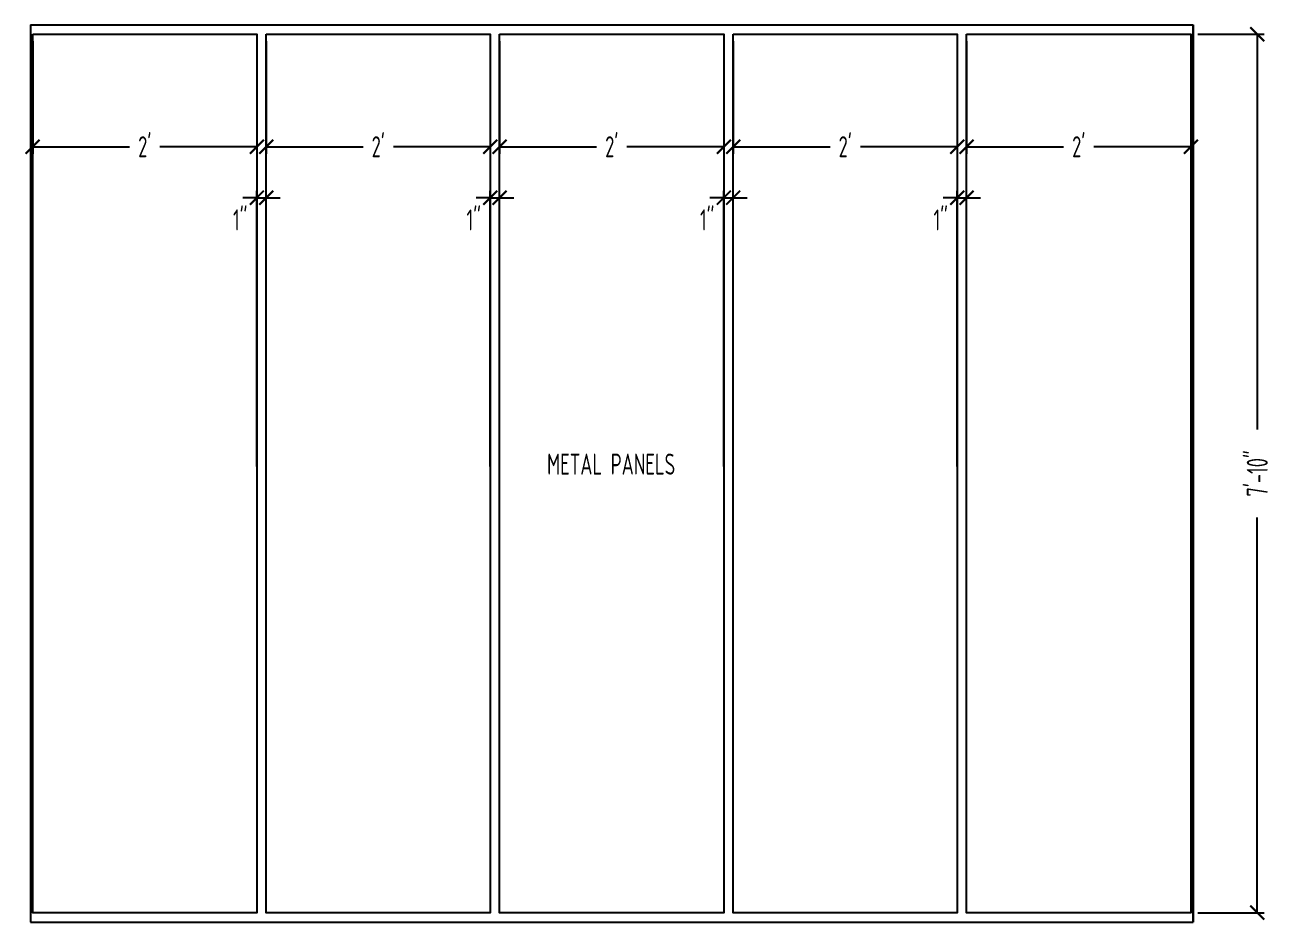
# Model space of a CAD drawing. Header units: inches. Extents: x 271316 to 275987, y 273433 to 275617.
# Drawn here: x 275768.4 to 275901.8, y 273717.4 to 273813.4 of the extents above; entities that cross this region are included whole.
import ezdxf

# ---------------------------------------------------------------- set-up
doc = ezdxf.new("R2010")
doc.units = ezdxf.units.IN
doc.header["$LTSCALE"] = 48
doc.header["$MEASUREMENT"] = 0
doc.header["$PDMODE"] = 3
for name, color, linetype in [('A-ANNO-DIM', 5, 'Continuous'), ('DET1', 3, 'Continuous'), ('DET2', 13, 'Continuous')]:
    doc.layers.add(name, color=color, linetype=linetype)
doc.styles.add('DIM', font='archquik.shx', dxfattribs={"width": 0.75})
doc.dimstyles.new('MJH', dxfattribs={"dimscale": 48, "dimtxt": 0.046875, "dimasz": 0.03125, "dimexe": 0.015625, "dimexo": 0.015625, "dimgap": 0.015625, "dimtad": 0, "dimzin": 0, "dimdsep": 46, "dimlunit": 4, "dimtxsty": 'DIM', "dimblk": 'ARCHTICK', "dimcen": 0.09375, "dimclrd": 5, "dimclre": 5, "dimclrt": 4, "dimadec": 0, "dimazin": 0, "dimtfac": 1, "dimtmove": 2, "dimatfit": 3, "dimldrblk": 'ARCHTICK', "dimfxl": 1, "dimtolj": 1, "dimtzin": 0, "dimarcsym": 0})

# ---------------------------------------------------------------- blocks, each defined once
blk = doc.blocks.new('_ArchTick')
at = {"color": 0, "linetype": 'ByBlock', "const_width": 0.15}
blk.add_lwpolyline([(-0.5, -0.5), (0.5, 0.5)], dxfattribs=at)
blk = doc.blocks.new('*D115')
at = {"layer": 'A-ANNO-DIM', "color": 5, "lineweight": -2, "transparency": 16777216}
for p, q in [((275769.21, 273811.64), (275769.21, 273799.6)), ((275793.21, 273811.64), (275793.21, 273799.6)), ((275769.21, 273800.35), (275779.58, 273800.35)), ((275793.21, 273800.35), (275782.84, 273800.35))]:
    blk.add_line(p, q, dxfattribs=at)
at = {"layer": 'DEFPOINTS', "color": 0, "transparency": 16777216}
for p in [(275769.21, 273812.39), (275793.21, 273812.39), (275793.21, 273800.35)]:
    blk.add_point(p, dxfattribs=at)
at = {"layer": 'A-ANNO-DIM', "color": 5, "lineweight": -2, "transparency": 16777216, "xscale": 1.5, "yscale": 1.5, "zscale": 1.5, "rotation": 180}
blk.add_blockref('_ArchTick', (275769.21, 273800.35), dxfattribs=at)
at = {"layer": 'A-ANNO-DIM', "color": 5, "lineweight": -2, "transparency": 16777216, "xscale": 1.5, "yscale": 1.5, "zscale": 1.5}
blk.add_blockref('_ArchTick', (275793.21, 273800.35), dxfattribs=at)
at = {"layer": 'A-ANNO-DIM', "color": 4, "transparency": 16777216, "insert": (275781.21, 273800.35), "char_height": 2.25, "attachment_point": 5, "style": 'DIM'}
blk.add_mtext("\\A1;2'", dxfattribs=at)
blk = doc.blocks.new('*D116')
at = {"layer": 'A-ANNO-DIM', "color": 5, "lineweight": -2, "transparency": 16777216}
for p, q in [((275893.96, 273812.39), (275901.08, 273812.39)), ((275900.33, 273812.39), (275900.33, 273770.11)), ((275900.33, 273718.39), (275900.33, 273760.66)), ((275893.96, 273718.39), (275901.08, 273718.39))]:
    blk.add_line(p, q, dxfattribs=at)
at = {"layer": 'DEFPOINTS', "color": 0, "transparency": 16777216}
for p in [(275893.21, 273812.39), (275893.21, 273718.39), (275900.33, 273718.39)]:
    blk.add_point(p, dxfattribs=at)
at = {"layer": 'A-ANNO-DIM', "color": 5, "lineweight": -2, "transparency": 16777216, "xscale": 1.5, "yscale": 1.5, "zscale": 1.5}
for p, rotation in [((275900.33, 273812.39), 90), ((275900.33, 273718.39), 270)]:
    blk.add_blockref('_ArchTick', p, dxfattribs=dict(at, rotation=rotation))
at = {"layer": 'A-ANNO-DIM', "color": 4, "transparency": 16777216, "insert": (275900.33, 273765.39), "char_height": 2.25, "attachment_point": 5, "rotation": 90, "style": 'DIM'}
blk.add_mtext('\\A1;7\'-10"', dxfattribs=at)
blk = doc.blocks.new('*D117')
at = {"layer": 'A-ANNO-DIM', "color": 5, "lineweight": -2, "transparency": 16777216}
for p, q in [((275793.21, 273766.14), (275793.21, 273795.65)), ((275794.21, 273766.14), (275794.21, 273795.65)), ((275793.21, 273794.9), (275791.71, 273794.9)), ((275793.21, 273794.9), (275794.21, 273794.9)), ((275794.21, 273794.9), (275795.71, 273794.9))]:
    blk.add_line(p, q, dxfattribs=at)
at = {"layer": 'DEFPOINTS', "color": 0, "transparency": 16777216}
for p in [(275794.21, 273794.9), (275793.21, 273765.39), (275794.21, 273765.39)]:
    blk.add_point(p, dxfattribs=at)
at = {"layer": 'A-ANNO-DIM', "color": 5, "lineweight": -2, "transparency": 16777216, "xscale": 1.5, "yscale": 1.5, "zscale": 1.5}
blk.add_blockref('_ArchTick', (275793.21, 273794.9), dxfattribs=at)
at = {"layer": 'A-ANNO-DIM', "color": 5, "lineweight": -2, "transparency": 16777216, "xscale": 1.5, "yscale": 1.5, "zscale": 1.5, "rotation": 180}
blk.add_blockref('_ArchTick', (275794.21, 273794.9), dxfattribs=at)
at = {"layer": 'A-ANNO-DIM', "color": 4, "transparency": 16777216, "insert": (275791.43, 273792.52), "char_height": 2.25, "attachment_point": 5, "style": 'DIM'}
blk.add_mtext('\\A1;1"', dxfattribs=at)
blk = doc.blocks.new('*D118')
at = {"layer": 'A-ANNO-DIM', "color": 5, "lineweight": -2, "transparency": 16777216}
for p, q in [((275794.21, 273811.64), (275794.21, 273799.6)), ((275818.21, 273811.64), (275818.21, 273799.6)), ((275794.21, 273800.35), (275804.58, 273800.35)), ((275818.21, 273800.35), (275807.84, 273800.35))]:
    blk.add_line(p, q, dxfattribs=at)
at = {"layer": 'DEFPOINTS', "color": 0, "transparency": 16777216}
for p in [(275794.21, 273812.39), (275818.21, 273812.39), (275818.21, 273800.35)]:
    blk.add_point(p, dxfattribs=at)
at = {"layer": 'A-ANNO-DIM', "color": 5, "lineweight": -2, "transparency": 16777216, "xscale": 1.5, "yscale": 1.5, "zscale": 1.5, "rotation": 180}
blk.add_blockref('_ArchTick', (275794.21, 273800.35), dxfattribs=at)
at = {"layer": 'A-ANNO-DIM', "color": 5, "lineweight": -2, "transparency": 16777216, "xscale": 1.5, "yscale": 1.5, "zscale": 1.5}
blk.add_blockref('_ArchTick', (275818.21, 273800.35), dxfattribs=at)
at = {"layer": 'A-ANNO-DIM', "color": 4, "transparency": 16777216, "insert": (275806.21, 273800.35), "char_height": 2.25, "attachment_point": 5, "style": 'DIM'}
blk.add_mtext("\\A1;2'", dxfattribs=at)
blk = doc.blocks.new('*D119')
at = {"layer": 'A-ANNO-DIM', "color": 5, "lineweight": -2, "transparency": 16777216}
for p, q in [((275818.21, 273766.14), (275818.21, 273795.65)), ((275819.21, 273766.14), (275819.21, 273795.65)), ((275818.21, 273794.9), (275816.71, 273794.9)), ((275818.21, 273794.9), (275819.21, 273794.9)), ((275819.21, 273794.9), (275820.71, 273794.9))]:
    blk.add_line(p, q, dxfattribs=at)
at = {"layer": 'DEFPOINTS', "color": 0, "transparency": 16777216}
for p in [(275819.21, 273794.9), (275818.21, 273765.39), (275819.21, 273765.39)]:
    blk.add_point(p, dxfattribs=at)
at = {"layer": 'A-ANNO-DIM', "color": 5, "lineweight": -2, "transparency": 16777216, "xscale": 1.5, "yscale": 1.5, "zscale": 1.5}
blk.add_blockref('_ArchTick', (275818.21, 273794.9), dxfattribs=at)
at = {"layer": 'A-ANNO-DIM', "color": 5, "lineweight": -2, "transparency": 16777216, "xscale": 1.5, "yscale": 1.5, "zscale": 1.5, "rotation": 180}
blk.add_blockref('_ArchTick', (275819.21, 273794.9), dxfattribs=at)
at = {"layer": 'A-ANNO-DIM', "color": 4, "transparency": 16777216, "insert": (275816.43, 273792.52), "char_height": 2.25, "attachment_point": 5, "style": 'DIM'}
blk.add_mtext('\\A1;1"', dxfattribs=at)
blk = doc.blocks.new('*D120')
at = {"layer": 'A-ANNO-DIM', "color": 5, "lineweight": -2, "transparency": 16777216}
for p, q in [((275819.21, 273811.64), (275819.21, 273799.6)), ((275843.21, 273811.64), (275843.21, 273799.6)), ((275819.21, 273800.35), (275829.58, 273800.35)), ((275843.21, 273800.35), (275832.84, 273800.35))]:
    blk.add_line(p, q, dxfattribs=at)
at = {"layer": 'DEFPOINTS', "color": 0, "transparency": 16777216}
for p in [(275819.21, 273812.39), (275843.21, 273812.39), (275843.21, 273800.35)]:
    blk.add_point(p, dxfattribs=at)
at = {"layer": 'A-ANNO-DIM', "color": 5, "lineweight": -2, "transparency": 16777216, "xscale": 1.5, "yscale": 1.5, "zscale": 1.5, "rotation": 180}
blk.add_blockref('_ArchTick', (275819.21, 273800.35), dxfattribs=at)
at = {"layer": 'A-ANNO-DIM', "color": 5, "lineweight": -2, "transparency": 16777216, "xscale": 1.5, "yscale": 1.5, "zscale": 1.5}
blk.add_blockref('_ArchTick', (275843.21, 273800.35), dxfattribs=at)
at = {"layer": 'A-ANNO-DIM', "color": 4, "transparency": 16777216, "insert": (275831.21, 273800.35), "char_height": 2.25, "attachment_point": 5, "style": 'DIM'}
blk.add_mtext("\\A1;2'", dxfattribs=at)
blk = doc.blocks.new('*D121')
at = {"layer": 'A-ANNO-DIM', "color": 5, "lineweight": -2, "transparency": 16777216}
for p, q in [((275843.21, 273766.14), (275843.21, 273795.65)), ((275844.21, 273766.14), (275844.21, 273795.65)), ((275843.21, 273794.9), (275841.71, 273794.9)), ((275843.21, 273794.9), (275844.21, 273794.9)), ((275844.21, 273794.9), (275845.71, 273794.9))]:
    blk.add_line(p, q, dxfattribs=at)
at = {"layer": 'DEFPOINTS', "color": 0, "transparency": 16777216}
for p in [(275844.21, 273794.9), (275843.21, 273765.39), (275844.21, 273765.39)]:
    blk.add_point(p, dxfattribs=at)
at = {"layer": 'A-ANNO-DIM', "color": 5, "lineweight": -2, "transparency": 16777216, "xscale": 1.5, "yscale": 1.5, "zscale": 1.5}
blk.add_blockref('_ArchTick', (275843.21, 273794.9), dxfattribs=at)
at = {"layer": 'A-ANNO-DIM', "color": 5, "lineweight": -2, "transparency": 16777216, "xscale": 1.5, "yscale": 1.5, "zscale": 1.5, "rotation": 180}
blk.add_blockref('_ArchTick', (275844.21, 273794.9), dxfattribs=at)
at = {"layer": 'A-ANNO-DIM', "color": 4, "transparency": 16777216, "insert": (275841.43, 273792.52), "char_height": 2.25, "attachment_point": 5, "style": 'DIM'}
blk.add_mtext('\\A1;1"', dxfattribs=at)
blk = doc.blocks.new('*D122')
at = {"layer": 'A-ANNO-DIM', "color": 5, "lineweight": -2, "transparency": 16777216}
for p, q in [((275844.21, 273811.64), (275844.21, 273799.6)), ((275868.21, 273811.64), (275868.21, 273799.6)), ((275844.21, 273800.35), (275854.58, 273800.35)), ((275868.21, 273800.35), (275857.84, 273800.35))]:
    blk.add_line(p, q, dxfattribs=at)
at = {"layer": 'DEFPOINTS', "color": 0, "transparency": 16777216}
for p in [(275844.21, 273812.39), (275868.21, 273812.39), (275868.21, 273800.35)]:
    blk.add_point(p, dxfattribs=at)
at = {"layer": 'A-ANNO-DIM', "color": 5, "lineweight": -2, "transparency": 16777216, "xscale": 1.5, "yscale": 1.5, "zscale": 1.5, "rotation": 180}
blk.add_blockref('_ArchTick', (275844.21, 273800.35), dxfattribs=at)
at = {"layer": 'A-ANNO-DIM', "color": 5, "lineweight": -2, "transparency": 16777216, "xscale": 1.5, "yscale": 1.5, "zscale": 1.5}
blk.add_blockref('_ArchTick', (275868.21, 273800.35), dxfattribs=at)
at = {"layer": 'A-ANNO-DIM', "color": 4, "transparency": 16777216, "insert": (275856.21, 273800.35), "char_height": 2.25, "attachment_point": 5, "style": 'DIM'}
blk.add_mtext("\\A1;2'", dxfattribs=at)
blk = doc.blocks.new('*D123')
at = {"layer": 'A-ANNO-DIM', "color": 5, "lineweight": -2, "transparency": 16777216}
for p, q in [((275868.21, 273766.14), (275868.21, 273795.65)), ((275869.21, 273766.14), (275869.21, 273795.65)), ((275868.21, 273794.9), (275866.71, 273794.9)), ((275868.21, 273794.9), (275869.21, 273794.9)), ((275869.21, 273794.9), (275870.71, 273794.9))]:
    blk.add_line(p, q, dxfattribs=at)
at = {"layer": 'DEFPOINTS', "color": 0, "transparency": 16777216}
for p in [(275869.21, 273794.9), (275868.21, 273765.39), (275869.21, 273765.39)]:
    blk.add_point(p, dxfattribs=at)
at = {"layer": 'A-ANNO-DIM', "color": 5, "lineweight": -2, "transparency": 16777216, "xscale": 1.5, "yscale": 1.5, "zscale": 1.5}
blk.add_blockref('_ArchTick', (275868.21, 273794.9), dxfattribs=at)
at = {"layer": 'A-ANNO-DIM', "color": 5, "lineweight": -2, "transparency": 16777216, "xscale": 1.5, "yscale": 1.5, "zscale": 1.5, "rotation": 180}
blk.add_blockref('_ArchTick', (275869.21, 273794.9), dxfattribs=at)
at = {"layer": 'A-ANNO-DIM', "color": 4, "transparency": 16777216, "insert": (275866.43, 273792.52), "char_height": 2.25, "attachment_point": 5, "style": 'DIM'}
blk.add_mtext('\\A1;1"', dxfattribs=at)
blk = doc.blocks.new('*D124')
at = {"layer": 'A-ANNO-DIM', "color": 5, "lineweight": -2, "transparency": 16777216}
for p, q in [((275869.21, 273811.64), (275869.21, 273799.6)), ((275893.21, 273811.64), (275893.21, 273799.6)), ((275869.21, 273800.35), (275879.58, 273800.35)), ((275893.21, 273800.35), (275882.84, 273800.35))]:
    blk.add_line(p, q, dxfattribs=at)
at = {"layer": 'DEFPOINTS', "color": 0, "transparency": 16777216}
for p in [(275869.21, 273812.39), (275893.21, 273812.39), (275893.21, 273800.35)]:
    blk.add_point(p, dxfattribs=at)
at = {"layer": 'A-ANNO-DIM', "color": 5, "lineweight": -2, "transparency": 16777216, "xscale": 1.5, "yscale": 1.5, "zscale": 1.5, "rotation": 180}
blk.add_blockref('_ArchTick', (275869.21, 273800.35), dxfattribs=at)
at = {"layer": 'A-ANNO-DIM', "color": 5, "lineweight": -2, "transparency": 16777216, "xscale": 1.5, "yscale": 1.5, "zscale": 1.5}
blk.add_blockref('_ArchTick', (275893.21, 273800.35), dxfattribs=at)
at = {"layer": 'A-ANNO-DIM', "color": 4, "transparency": 16777216, "insert": (275881.21, 273800.35), "char_height": 2.25, "attachment_point": 5, "style": 'DIM'}
blk.add_mtext("\\A1;2'", dxfattribs=at)

msp = doc.modelspace()

# ---------------------------------------------------------------- linework, layer by layer
at = {"layer": 'DET1'}
for points in [[(275769.2089, 273812.3853), (275793.2089, 273812.3853), (275793.2089, 273718.3853), (275769.2089, 273718.3853)], [(275794.2089, 273812.3853), (275818.2089, 273812.3853), (275818.2089, 273718.3853), (275794.2089, 273718.3853)], [(275819.2089, 273812.3853), (275843.2089, 273812.3853), (275843.2089, 273718.3853), (275819.2089, 273718.3853)], [(275844.2089, 273812.3853), (275868.2089, 273812.3853), (275868.2089, 273718.3853), (275844.2089, 273718.3853)], [(275869.2089, 273812.3853), (275893.2089, 273812.3853), (275893.2089, 273718.3853), (275869.2089, 273718.3853)]]:
    msp.add_lwpolyline(points, close=True, dxfattribs=at)
at = {"layer": 'DET2'}
for p, q in [((275768.9589, 273813.3853), (275893.4589, 273813.3853)), ((275768.9589, 273813.3853), (275768.9589, 273717.3853)), ((275893.4589, 273717.3853), (275893.4589, 273813.3853)), ((275893.4589, 273813.3853), (275893.4589, 273717.3853)), ((275768.9589, 273717.3853), (275893.4589, 273717.3853))]:
    msp.add_line(p, q, dxfattribs=at)

# ---------------------------------------------------------------- texts
at = {"layer": 'A-ANNO-DIM', "color": 4, "insert": (275831.1469, 273766.3869), "char_height": 2.25, "attachment_point": 5, "style": 'DIM'}
msp.add_mtext('{\\Farchquik.shx;METAL PANELS}', dxfattribs=at)

# ---------------------------------------------------------------- dimensions: what is measured, and where the dimension line sits
at = {"layer": 'A-ANNO-DIM'}
dim = msp.add_linear_dim(base=(275900.3302, 273718.3853), p1=(275893.2089, 273812.3853), p2=(275893.2089, 273718.3853), angle=90, dimstyle='MJH', dxfattribs=at)
dim.commit()
dim.dimension.update_dxf_attribs({"geometry": '*D116', "text_midpoint": (275900.3302, 273765.3853)})
for base, p1, p2, picture, middle in [((275793.2089, 273800.3532), (275769.2089, 273812.3853), (275793.2089, 273812.3853), '*D115', (275781.2089, 273800.3532)), ((275818.2089, 273800.3532), (275794.2089, 273812.3853), (275818.2089, 273812.3853), '*D118', (275806.2089, 273800.3532)), ((275843.2089, 273800.3532), (275819.2089, 273812.3853), (275843.2089, 273812.3853), '*D120', (275831.2089, 273800.3532)), ((275868.2089, 273800.3532), (275844.2089, 273812.3853), (275868.2089, 273812.3853), '*D122', (275856.2089, 273800.3532)), ((275893.2089, 273800.3532), (275869.2089, 273812.3853), (275893.2089, 273812.3853), '*D124', (275881.2089, 273800.3532))]:
    dim = msp.add_linear_dim(base=base, p1=p1, p2=p2, dimstyle='MJH', dxfattribs=at)
    dim.commit()
    dim.dimension.update_dxf_attribs({"geometry": picture, "text_midpoint": middle})
for base, p1, p2, picture, middle in [((275794.2089, 273794.8973), (275793.2089, 273765.3853), (275794.2089, 273765.3853), '*D117', (275791.4267, 273792.519)), ((275819.2089, 273794.8973), (275818.2089, 273765.3853), (275819.2089, 273765.3853), '*D119', (275816.4267, 273792.519)), ((275844.2089, 273794.8973), (275843.2089, 273765.3853), (275844.2089, 273765.3853), '*D121', (275841.4267, 273792.519)), ((275869.2089, 273794.8973), (275868.2089, 273765.3853), (275869.2089, 273765.3853), '*D123', (275866.4267, 273792.519))]:
    dim = msp.add_linear_dim(base=base, p1=p1, p2=p2, dimstyle='MJH', dxfattribs=at)
    dim.commit()
    dim.dimension.update_dxf_attribs({"geometry": picture, "text_midpoint": middle, "dimtype": 160})

doc.saveas('drawing.dxf')
